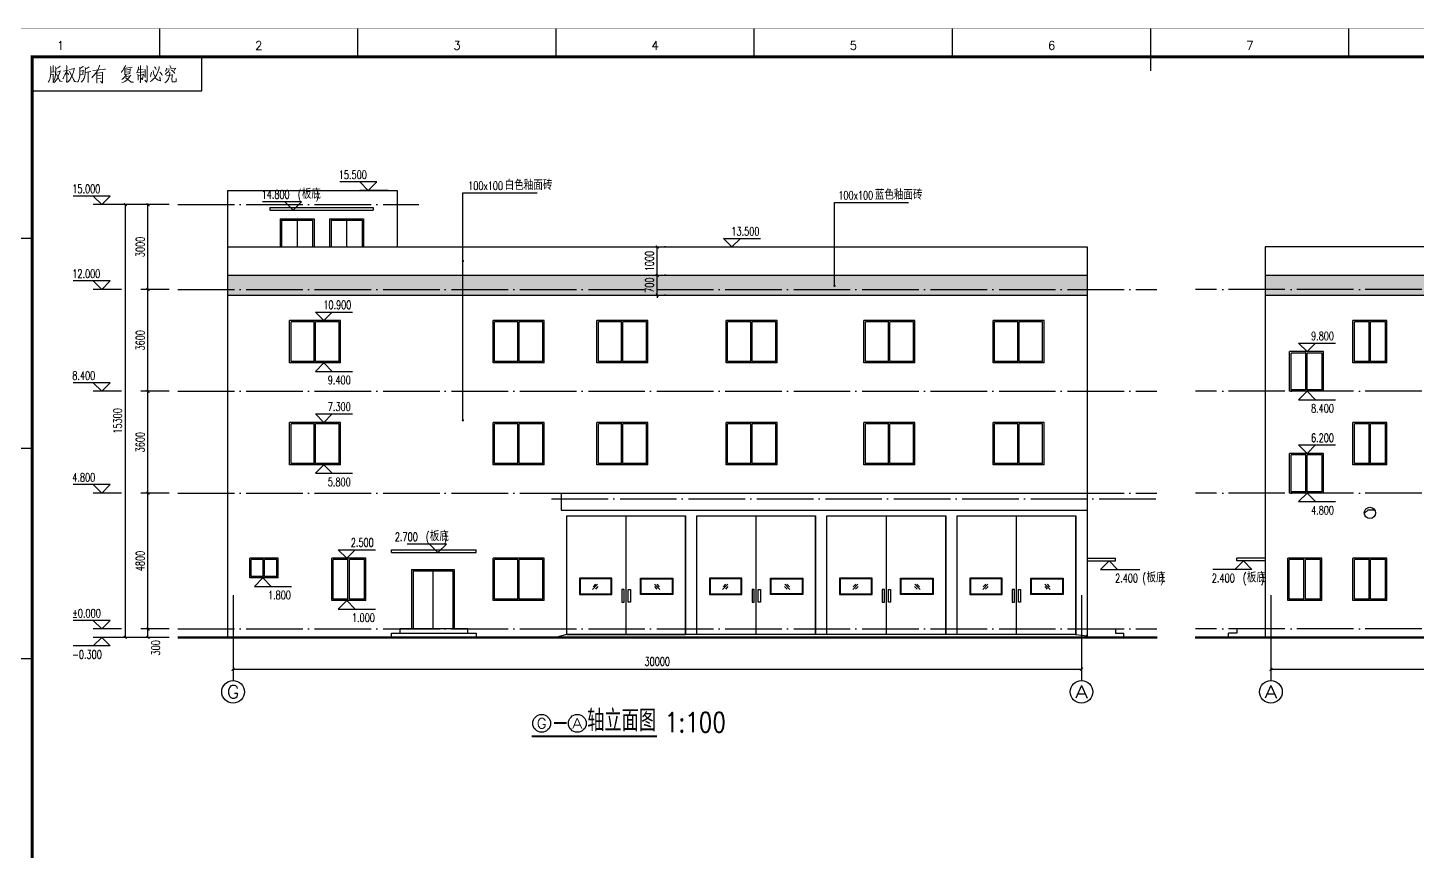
# Model space of a CAD drawing. Header units: millimetres. Extents: x 172649 to 472543, y 238332 to 449264.
# Drawn here: x 390762 to 439891, y 311239 to 340344 of the extents above; entities that cross this region are included whole.
import ezdxf
from ezdxf.enums import TextEntityAlignment as Align

# ---------------------------------------------------------------- set-up
doc = ezdxf.new("R2010")
doc.units = ezdxf.units.MM
doc.header["$LTSCALE"] = 1000
doc.linetypes.add('CENTER', pattern=[2, 1.25, -0.25, 0.25, -0.25])
doc.linetypes.add('DOTE', pattern=[2.42, 2, -0.2, 0.02, -0.2])
for name, color, linetype in [('01', 7, 'Continuous'), ('3T_WOOD', 21, 'Continuous'), ('AXIS', 3, 'Continuous'), ('AXIS_TEXT', 7, 'Continuous'), ('DIM_ELEV', 3, 'Continuous'), ('DIM_LEAD', 3, 'Continuous'), ('DIM_SYMB', 3, 'Continuous'), ('DOTE', 1, 'CENTER'), ('PUB_DIM', 3, 'Continuous'), ('PUB_TEXT', 7, 'Continuous'), ('STAIR', 2, 'Continuous'), ('TK', 7, 'Continuous'), ('WALL', 255, 'Continuous'), ('WINDOW', 2, 'Continuous'), ('填充', 8, 'Continuous'), ('文本', 3, 'Continuous')]:
    doc.layers.add(name, color=color, linetype=linetype)
doc.styles.add('_HZTXT', font='txt.shx', dxfattribs={"width": 0.8, "bigfont": 'HZTXT.shx'})
doc.styles.add('_TCH_AXIS', font='COMPLEX', dxfattribs={"bigfont": 'GBCBIG'})
doc.styles.add('_TCH_DIM', font='SIMPLEX', dxfattribs={"bigfont": 'GBCBIG'})
doc.styles.add('_TCH_DIM_T3', font='SIMPLEX', dxfattribs={"width": 0.705882, "bigfont": 'GBCBIG'})
doc.styles.add('gedi', font='geditxt.shx', dxfattribs={"width": 0.8, "bigfont": 'hz.shx'})
doc.styles.get("Standard").update_dxf_attribs({"font": 'txt', "bigfont": 'gbcbig.shx'})
doc.dimstyles.new('_TCH_ARCH&&100', dxfattribs={"dimtxt": 297.5, "dimasz": 100, "dimexe": 250, "dimexo": 300, "dimgap": 126.25, "dimtad": 1, "dimdec": 0, "dimzin": 0, "dimdsep": 46, "dimtxsty": '_TCH_DIM_T3', "dimblk": 'ARCHTICK', "dimcen": 0.09, "dimclrt": 7, "dimazin": 2, "dimtfac": 1, "dimtdec": 0, "dimtix": 1, "dimtmove": 2, "dimatfit": 3, "dimfxl": 1, "dimtolj": 1, "dimtzin": 0, "dimarcsym": 0})
pattern_1 = [(0, (0, 0), (28.125, 56.25), [0, -56.25])]

# ---------------------------------------------------------------- blocks, each defined once
blk = doc.blocks.new('GEDI_WK_A1')
at = {"color": 3}
for p, q in [((70.08, 584), (70.08, 594)), ((140.17, 584), (140.17, 594)), ((210.25, 584), (210.25, 594)), ((280.33, 584), (280.33, 594)), ((350.42, 584), (350.42, 594)), ((420.5, 584), (420.5, 594)), ((490.58, 584), (490.58, 594)), ((85, 572), (85, 584)), ((25, 572), (85, 572)), ((25, 519.75), (0, 519.75)), ((25, 445.5), (0, 445.5)), ((25, 371.25), (0, 371.25))]:
    blk.add_line(p, q, dxfattribs=at)
for points, const_width in [([(0, 0), (841, 0), (841, 594), (0, 594)], 0.1), ([(25, 10), (831, 10), (831, 584), (25, 584)], 1)]:
    blk.add_lwpolyline(points, close=True, dxfattribs=dict(at, const_width=const_width))
at = {"color": 3, "const_width": 0.5}
blk.add_lwpolyline([(420.5, 579), (420.5, 594)], dxfattribs=at)
at = {"color": 3}
for s, p in [('1', (35.04, 588)), ('2', (105.12, 588)), ('3', (175.21, 588)), ('4', (245.29, 588)), ('5', (315.38, 588)), ('6', (385.46, 588)), ('7', (455.54, 588))]:
    blk.add_text(s, height=3, dxfattribs=at).set_placement(p, align=Align.MIDDLE)
blk = doc.blocks.new('GEDI_Copyright_2012')
at = {"color": 7, "lineweight": 0}
for points in [[(8.99, -3.43), (9.11, -3.83), (9.11, -5.03), (9.11, -5.93), (9.03, -6.73), (8.9, -7.33), (8.73, -8.03), (8.48, -8.53), (8.22, -8.93)], [(10.81, -3.53), (10.9, -4.03), (10.9, -4.68), (10.81, -5.53), (10.73, -6.33), (10.6, -7.03), (10.47, -7.68), (10.3, -8.23), (10.09, -8.72), (9.84, -9.08)], [(9.88, -3.13), (9.96, -3.43), (9.96, -5.33)], [(12.43, -3.23), (12.34, -3.38), (11.53, -3.88), (10.98, -4.13)], [(14.72, -4.88), (14.42, -5.73), (14.08, -6.43), (13.74, -7.13), (13.45, -7.63), (13.36, -7.78)], [(13.62, -5.08), (15.4, -4.68)], [(14.64, -3.13), (14.81, -3.38), (14.76, -3.33), (14.72, -9.13), (14.68, -8.72), (14.72, -8.13)], [(15.7, -4.48), (17.52, -4.18), (17.44, -4.03), (17.27, -4.68), (17.1, -5.43), (16.93, -5.93), (16.76, -6.43), (16.55, -6.93), (16.21, -7.48), (15.91, -7.98), (15.61, -8.43), (15.32, -8.72), (15.02, -8.98)], [(20.67, -3.38), (20.5, -3.48), (19.35, -4.13), (19.27, -3.73), (19.4, -4.13), (19.4, -5.43), (19.35, -6.23), (19.31, -6.78), (19.22, -7.33), (19.1, -7.83), (18.93, -8.33), (18.72, -8.68), (18.54, -8.98)], [(19.48, -6.38), (19.56, -6.33), (20.54, -6.18), (20.41, -6.23), (20.54, -4.68), (20.63, -4.88), (19.44, -5.13)], [(22.67, -3.58), (21.99, -3.98), (21.35, -4.13), (21.26, -3.73), (21.35, -4.33), (21.31, -4.93), (21.26, -5.58), (21.22, -6.13), (21.13, -6.63), (21.05, -7.18), (20.92, -7.58), (20.71, -7.88), (20.5, -8.23), (20.28, -8.53), (20.07, -8.78), (19.86, -8.98)], [(26.28, -2.98), (26.28, -3.23), (26.02, -4.08), (25.76, -4.68), (25.51, -5.08), (25.04, -5.83), (24.36, -6.63), (23.9, -7.13), (23.6, -7.38)], [(23.98, -4.83), (28.4, -4.43), (28.14, -4.33)], [(28.14, -4.33), (27.8, -4.48)], [(35.45, -3.03), (35.49, -3.23), (34.98, -4.18), (34.52, -4.83), (34.26, -5.23), (34.05, -5.53)], [(35.11, -4.08), (36.34, -3.93), (37.87, -3.68), (37.75, -3.63), (37.49, -3.73)], [(35.24, -4.43), (35.28, -4.73), (35.32, -5.58), (35.32, -6.38), (35.28, -6.23), (37.19, -5.93), (37.07, -5.93), (37.15, -4.23), (37.28, -4.38), (35.28, -4.68)], [(40.12, -3.58), (40.16, -3.88), (39.83, -4.93), (39.66, -5.23)], [(40.12, -4.48), (41.74, -4.33)], [(40.8, -3.03), (40.84, -3.28), (40.8, -9.23), (40.72, -8.88), (40.8, -8.53)], [(42.33, -4.33), (42.42, -4.58), (42.42, -7.33), (42.33, -6.83), (42.37, -6.53)], [(43.1, -3.13), (43.18, -3.43), (43.14, -8.23), (43.14, -8.53), (43.1, -8.78), (43.05, -8.88), (42.97, -8.98), (42.37, -8.23), (43.05, -8.88)], [(47.43, -3.48), (47.39, -4.03), (47.17, -4.73), (47, -5.28), (46.71, -5.88), (46.45, -6.48), (46.2, -6.88), (45.86, -7.38), (45.47, -7.78), (45.09, -8.13), (44.67, -8.48), (44.24, -8.72)], [(45.26, -4.88), (45.43, -5.63), (45.56, -6.18), (45.77, -6.68), (45.99, -7.23), (46.24, -7.63), (46.58, -7.93), (47.05, -8.28), (47.51, -8.43), (47.81, -8.48), (47.94, -8.48), (47.73, -7.78), (47.64, -7.13), (47.81, -8.48)], [(45.82, -3.53), (46.07, -3.93), (46.24, -4.28), (46.32, -4.48), (46.32, -4.63)], [(50.91, -4.68), (50.83, -4.98), (50.44, -5.43), (50.06, -5.83), (49.81, -6.03), (49.55, -6.23)], [(50.06, -3.98), (50.02, -4.33), (49.94, -4.58), (49.85, -4.83), (49.77, -4.98), (49.68, -5.03), (50.02, -4.43), (53.29, -4.13), (53.16, -4.03), (52.78, -4.83)], [(51.21, -3.03), (51.47, -3.58), (51.55, -3.93)], [(51.76, -4.78), (52.27, -5.13), (52.65, -5.43), (52.83, -5.68), (52.91, -5.88)], [(9.11, -6.38), (10.01, -6.28), (9.92, -6.13), (9.92, -8.38), (9.88, -8.08), (9.88, -7.68)], [(9.16, -5.48), (10.39, -5.28)], [(11.2, -5.43), (12.56, -5.08), (12.47, -4.93), (12.26, -5.58), (12, -6.38), (11.75, -6.98), (11.45, -7.63), (11.03, -8.23), (10.6, -8.68), (10.26, -9.03)], [(11.15, -6.08), (12.34, -8.63), (13.15, -8.68), (12.38, -8.58), (12.17, -8.28)], [(14.72, -5.63), (15.27, -6.03), (15.4, -6.33)], [(15.61, -5.23), (15.87, -5.28), (17.44, -8.72), (18.2, -8.83), (17.44, -8.63), (17.14, -8.08)], [(21.31, -5.53), (23.22, -5.23), (23.09, -5.18), (22.88, -5.28)], [(22.28, -5.43), (22.28, -9.13), (22.24, -8.88), (22.28, -8.48)], [(25.34, -5.53), (25.43, -5.73), (25.38, -9.03), (25.38, -9.33), (25.34, -9.03), (25.38, -8.68)], [(25.43, -5.73), (27.38, -5.53), (27.38, -5.43), (27.47, -5.53), (27.38, -5.58), (27.38, -9.08), (27.34, -9.28), (26.66, -8.63), (27.34, -9.18)], [(26.96, -6.58), (25.47, -6.73)], [(25.47, -7.68), (26.96, -7.53)], [(35.71, -6.38), (35.71, -6.53), (34.98, -7.43), (34.56, -7.78), (34.26, -8.03)], [(35.62, -6.88), (35.75, -6.98), (37.28, -6.68), (37.23, -6.53), (36.77, -7.33), (36.47, -7.68), (36.17, -7.98), (35.71, -8.38), (35.28, -8.72), (34.81, -8.98), (34.26, -9.23)], [(36.64, -5.28), (35.36, -5.48)], [(35.54, -7.38), (35.62, -7.43), (37.57, -8.98), (38.3, -8.93), (37.57, -8.93), (37.32, -8.78)], [(39.27, -5.63), (42.08, -5.33), (42.03, -5.33), (41.87, -5.28), (41.65, -5.38)], [(39.87, -6.13), (39.95, -6.68), (39.95, -6.78), (40, -8.28), (39.95, -7.98), (40, -7.73)], [(40, -6.58), (41.95, -6.28), (41.82, -6.13), (41.74, -6.53), (41.69, -7.18), (41.61, -7.63), (41.57, -7.93), (41.44, -8.08), (41.06, -7.58), (41.48, -8.03)], [(44.67, -5.43), (44.63, -5.93), (44.5, -6.48), (44.37, -6.83), (44.24, -7.03)], [(47.64, -5.43), (48.07, -5.93), (48.36, -6.28), (48.49, -6.58)], [(51.21, -5.48), (51.21, -5.83), (51.08, -6.58), (50.95, -7.03), (50.83, -7.43), (50.7, -7.78), (50.53, -8.13), (50.32, -8.43), (50.06, -8.68), (49.77, -8.93), (49.43, -9.18)], [(49.98, -6.68), (52.19, -6.43), (52.06, -6.28), (52.02, -6.58), (51.93, -8.18), (51.97, -8.63), (52.06, -8.78), (52.19, -8.88), (52.4, -8.88), (52.61, -8.88), (53.21, -8.88), (53.42, -8.78), (53.46, -8.72), (53.42, -7.68), (53.42, -8.78)]]:
    blk.add_lwpolyline(points, dxfattribs=at)
blk = doc.blocks.new('_ArchTick')
at = {"color": 0, "linetype": 'ByBlock', "const_width": 0.4}
blk.add_lwpolyline([(-0.5, -0.5), (0.5, 0.5)], dxfattribs=at)
blk = doc.blocks.new('*D120')
at = {"layer": 'DEFPOINTS', "color": 0}
for p in [(413020, 331597), (413020, 331597), (413020, 330897)]:
    blk.add_point(p, dxfattribs=at)
at = {"layer": 'PUB_DIM', "color": 0, "lineweight": -2}
for p, q in [((413020, 331597), (413020, 331697)), ((413020, 330897), (413020, 331597)), ((413320, 331597), (413270, 331597)), ((413020, 330897), (413020, 330797)), ((413320, 330897), (413270, 330897))]:
    blk.add_line(p, q, dxfattribs=at)
at = {"layer": 'PUB_DIM', "color": 0, "lineweight": -2, "xscale": 100, "yscale": 100, "zscale": 100}
for p, rotation in [((413020, 331597), 270), ((413020, 330897), 90)]:
    blk.add_blockref('_ArchTick', p, dxfattribs=dict(at, rotation=rotation))
at = {"layer": 'PUB_DIM', "color": 7, "insert": (412745, 331247), "char_height": 297.5, "attachment_point": 5, "rotation": 90, "style": '_TCH_DIM_T3'}
blk.add_mtext('\\A1;700', dxfattribs=at)
blk = doc.blocks.new('*D121')
at = {"layer": 'DEFPOINTS', "color": 0}
for p in [(413020, 332597), (413020, 332597), (413020, 331597)]:
    blk.add_point(p, dxfattribs=at)
at = {"layer": 'PUB_DIM', "color": 0, "lineweight": -2}
for p, q in [((413020, 331597), (413020, 332597)), ((413320, 332597), (413270, 332597)), ((413320, 331597), (413270, 331597))]:
    blk.add_line(p, q, dxfattribs=at)
at = {"layer": 'PUB_DIM', "color": 0, "lineweight": -2, "xscale": 100, "yscale": 100, "zscale": 100}
for p, rotation in [((413020, 332597), 90), ((413020, 331597), 270)]:
    blk.add_blockref('_ArchTick', p, dxfattribs=dict(at, rotation=rotation))
at = {"layer": 'PUB_DIM', "color": 7, "insert": (412745, 332097), "char_height": 297.5, "attachment_point": 5, "rotation": 90, "style": '_TCH_DIM_T3'}
blk.add_mtext('\\A1;1000', dxfattribs=at)
blk = doc.blocks.new('*D441')
at = {"layer": 'AXIS', "color": 0, "lineweight": -2}
for p, q in [((434719, 319675), (434719, 317419)), ((464719, 319675), (464719, 317419)), ((434719, 317669), (464719, 317669))]:
    blk.add_line(p, q, dxfattribs=at)
at = {"layer": 'DEFPOINTS', "color": 0}
for p in [(434719, 319975), (464719, 319975), (464719, 317669)]:
    blk.add_point(p, dxfattribs=at)
at = {"layer": 'AXIS', "color": 0, "lineweight": -2, "xscale": 100, "yscale": 100, "zscale": 100, "rotation": 180}
blk.add_blockref('_ArchTick', (434719, 317669), dxfattribs=at)
at = {"layer": 'AXIS', "color": 0, "lineweight": -2, "xscale": 100, "yscale": 100, "zscale": 100}
blk.add_blockref('_ArchTick', (464719, 317669), dxfattribs=at)
at = {"layer": 'AXIS', "color": 7, "insert": (449719, 317944), "char_height": 297.5, "attachment_point": 5, "style": '_TCH_DIM_T3'}
blk.add_mtext('\\A1;30000', dxfattribs=at)
blk = doc.blocks.new('*D442')
at = {"layer": 'DEFPOINTS', "color": 0}
for p in [(394212, 334097), (395257, 334097), (395257, 318797)]:
    blk.add_point(p, dxfattribs=at)
at = {"layer": 'PUB_DIM', "color": 0, "lineweight": -2}
for p, q in [((394957, 334097), (393962, 334097)), ((394212, 318797), (394212, 334097)), ((394957, 318797), (393962, 318797))]:
    blk.add_line(p, q, dxfattribs=at)
at = {"layer": 'PUB_DIM', "color": 0, "lineweight": -2, "xscale": 100, "yscale": 100, "zscale": 100}
for p, rotation in [((394212, 334097), 90), ((394212, 318797), 270)]:
    blk.add_blockref('_ArchTick', p, dxfattribs=dict(at, rotation=rotation))
at = {"layer": 'PUB_DIM', "color": 7, "insert": (393937, 326447), "char_height": 297.5, "attachment_point": 5, "rotation": 90, "style": '_TCH_DIM_T3'}
blk.add_mtext('\\A1;15300', dxfattribs=at)
blk = doc.blocks.new('*D443')
at = {"layer": 'DEFPOINTS', "color": 0}
for p in [(395012, 319097), (396057, 319097), (396057, 318797)]:
    blk.add_point(p, dxfattribs=at)
at = {"layer": 'PUB_DIM', "color": 0, "lineweight": -2}
for p, q in [((395757, 319097), (394762, 319097)), ((395012, 318797), (395012, 319097)), ((395757, 318797), (394762, 318797))]:
    blk.add_line(p, q, dxfattribs=at)
at = {"layer": 'PUB_DIM', "color": 0, "lineweight": -2, "xscale": 100, "yscale": 100, "zscale": 100}
for p, rotation in [((395012, 319097), 90), ((395012, 318797), 270)]:
    blk.add_blockref('_ArchTick', p, dxfattribs=dict(at, rotation=rotation))
at = {"layer": 'PUB_DIM', "color": 7, "insert": (395287, 318427), "char_height": 297.5, "attachment_point": 5, "rotation": 90, "style": '_TCH_DIM_T3'}
blk.add_mtext('\\A1;300', dxfattribs=at)
blk = doc.blocks.new('*D444')
at = {"layer": 'DEFPOINTS', "color": 0}
for p in [(395012, 323897), (396057, 323897), (396057, 319097)]:
    blk.add_point(p, dxfattribs=at)
at = {"layer": 'PUB_DIM', "color": 0, "lineweight": -2}
for p, q in [((395757, 323897), (394762, 323897)), ((395012, 319097), (395012, 323897)), ((395757, 319097), (394762, 319097))]:
    blk.add_line(p, q, dxfattribs=at)
at = {"layer": 'PUB_DIM', "color": 0, "lineweight": -2, "xscale": 100, "yscale": 100, "zscale": 100}
for p, rotation in [((395012, 323897), 90), ((395012, 319097), 270)]:
    blk.add_blockref('_ArchTick', p, dxfattribs=dict(at, rotation=rotation))
at = {"layer": 'PUB_DIM', "color": 7, "insert": (394737, 321497), "char_height": 297.5, "attachment_point": 5, "rotation": 90, "style": '_TCH_DIM_T3'}
blk.add_mtext('\\A1;4800', dxfattribs=at)
blk = doc.blocks.new('*D445')
at = {"layer": 'DEFPOINTS', "color": 0}
for p in [(395012, 327497), (396057, 327497), (396057, 323897)]:
    blk.add_point(p, dxfattribs=at)
at = {"layer": 'PUB_DIM', "color": 0, "lineweight": -2}
for p, q in [((395757, 327497), (394762, 327497)), ((395012, 323897), (395012, 327497)), ((395757, 323897), (394762, 323897))]:
    blk.add_line(p, q, dxfattribs=at)
at = {"layer": 'PUB_DIM', "color": 0, "lineweight": -2, "xscale": 100, "yscale": 100, "zscale": 100}
for p, rotation in [((395012, 327497), 90), ((395012, 323897), 270)]:
    blk.add_blockref('_ArchTick', p, dxfattribs=dict(at, rotation=rotation))
at = {"layer": 'PUB_DIM', "color": 7, "insert": (394737, 325697), "char_height": 297.5, "attachment_point": 5, "rotation": 90, "style": '_TCH_DIM_T3'}
blk.add_mtext('\\A1;3600', dxfattribs=at)
blk = doc.blocks.new('*D446')
at = {"layer": 'DEFPOINTS', "color": 0}
for p in [(395012, 331097), (396057, 331097), (396057, 327497)]:
    blk.add_point(p, dxfattribs=at)
at = {"layer": 'PUB_DIM', "color": 0, "lineweight": -2}
for p, q in [((395757, 331097), (394762, 331097)), ((395012, 327497), (395012, 331097)), ((395757, 327497), (394762, 327497))]:
    blk.add_line(p, q, dxfattribs=at)
at = {"layer": 'PUB_DIM', "color": 0, "lineweight": -2, "xscale": 100, "yscale": 100, "zscale": 100}
for p, rotation in [((395012, 331097), 90), ((395012, 327497), 270)]:
    blk.add_blockref('_ArchTick', p, dxfattribs=dict(at, rotation=rotation))
at = {"layer": 'PUB_DIM', "color": 7, "insert": (394737, 329297), "char_height": 297.5, "attachment_point": 5, "rotation": 90, "style": '_TCH_DIM_T3'}
blk.add_mtext('\\A1;3600', dxfattribs=at)
blk = doc.blocks.new('*D447')
at = {"layer": 'DEFPOINTS', "color": 0}
for p in [(395012, 334097), (396057, 334097), (396057, 331097)]:
    blk.add_point(p, dxfattribs=at)
at = {"layer": 'PUB_DIM', "color": 0, "lineweight": -2}
for p, q in [((395757, 334097), (394762, 334097)), ((395012, 331097), (395012, 334097)), ((395757, 331097), (394762, 331097))]:
    blk.add_line(p, q, dxfattribs=at)
at = {"layer": 'PUB_DIM', "color": 0, "lineweight": -2, "xscale": 100, "yscale": 100, "zscale": 100}
for p, rotation in [((395012, 334097), 90), ((395012, 331097), 270)]:
    blk.add_blockref('_ArchTick', p, dxfattribs=dict(at, rotation=rotation))
at = {"layer": 'PUB_DIM', "color": 7, "insert": (394737, 332597), "char_height": 297.5, "attachment_point": 5, "rotation": 90, "style": '_TCH_DIM_T3'}
blk.add_mtext('\\A1;3000', dxfattribs=at)
blk = doc.blocks.new('*D448')
at = {"layer": 'AXIS', "color": 0, "lineweight": -2}
for p, q in [((398020, 319675), (398020, 317419)), ((428020, 319675), (428020, 317419)), ((398020, 317669), (428020, 317669))]:
    blk.add_line(p, q, dxfattribs=at)
at = {"layer": 'DEFPOINTS', "color": 0}
for p in [(398020, 319975), (428020, 319975), (428020, 317669)]:
    blk.add_point(p, dxfattribs=at)
at = {"layer": 'AXIS', "color": 0, "lineweight": -2, "xscale": 100, "yscale": 100, "zscale": 100, "rotation": 180}
blk.add_blockref('_ArchTick', (398020, 317669), dxfattribs=at)
at = {"layer": 'AXIS', "color": 0, "lineweight": -2, "xscale": 100, "yscale": 100, "zscale": 100}
blk.add_blockref('_ArchTick', (428020, 317669), dxfattribs=at)
at = {"layer": 'AXIS', "color": 7, "insert": (413020, 317944), "char_height": 297.5, "attachment_point": 5, "style": '_TCH_DIM_T3'}
blk.add_mtext('\\A1;30000', dxfattribs=at)

msp = doc.modelspace()

# ---------------------------------------------------------------- hatches: boundary and pattern name
at = {"layer": '填充'}
h = msp.add_hatch(dxfattribs=at)
h.set_pattern_fill('松散材料', color=256, scale=30, style=0)
h.set_pattern_definition(pattern_1)
h.paths.add_polyline_path([(428220.2, 331597.3), (397820.2, 331597.3), (397820.2, 330897.3), (428220.2, 330897.3)])
h = msp.add_hatch(dxfattribs=at)
h.set_pattern_fill('松散材料', color=256, scale=30, style=0)
h.set_pattern_definition(pattern_1)
h.paths.add_polyline_path([(459783.8, 330897.3), (459783.8, 331597.3), (434518.6, 331597.3), (434518.6, 330897.3)])

# ---------------------------------------------------------------- linework, layer by layer
at = {"layer": '01'}
for p, q in [((429220.2, 319097.3), (429220.2, 318947.3)), ((429520.2, 318797.3), (429520.2, 318947.3)), ((433218.6, 318797.3), (433218.6, 318947.3)), ((433518.6, 319097.3), (433518.6, 318947.3))]:
    msp.add_line(p, q, dxfattribs=at)
at = {"layer": '01', "const_width": 80}
for points in [[(396057.2, 318797.3), (430703.7, 318797.3)], [(466681.7, 318797.3), (432035.2, 318797.3)]]:
    msp.add_lwpolyline(points, dxfattribs=at)
at = {"layer": '3T_WOOD'}
for points in [[(401819.9, 329997.3), (400020.2, 329997.3)], [(400020.2, 328497.3), (400020.2, 329997.3)], [(400889.4, 329947.3), (400070.2, 329947.3)], [(400070.2, 328547.3), (400070.2, 329947.3)], [(400889.4, 328497.3), (400889.4, 329997.3)], [(401769.9, 329947.3), (400939.4, 329947.3)], [(400939.4, 328547.3), (400939.4, 329947.3)], [(401769.9, 328547.3), (401769.9, 329947.3)], [(401819.9, 328497.3), (401819.9, 329997.3)], [(409019.9, 329997.3), (407220.2, 329997.3)], [(407220.2, 328497.3), (407220.2, 329997.3)], [(408089.4, 329947.3), (407270.2, 329947.3)], [(407270.2, 328547.3), (407270.2, 329947.3)], [(408089.4, 328497.3), (408089.4, 329997.3)], [(408969.9, 329947.3), (408139.4, 329947.3)], [(408139.4, 328547.3), (408139.4, 329947.3)], [(408969.9, 328547.3), (408969.9, 329947.3)], [(409019.9, 328497.3), (409019.9, 329997.3)], [(412688.8, 329997.3), (410889.1, 329997.3)], [(410889.1, 328497.3), (410889.1, 329997.3)], [(411758.3, 329947.3), (410939.1, 329947.3)], [(410939.1, 328547.3), (410939.1, 329947.3)], [(411758.3, 328497.3), (411758.3, 329997.3)], [(412638.8, 329947.3), (411808.3, 329947.3)], [(411808.3, 328547.3), (411808.3, 329947.3)], [(412638.8, 328547.3), (412638.8, 329947.3)], [(412688.8, 328497.3), (412688.8, 329997.3)], [(417258.2, 329997.3), (415458.5, 329997.3)], [(415458.5, 328497.3), (415458.5, 329997.3)], [(416327.7, 329947.3), (415508.5, 329947.3)], [(415508.5, 328547.3), (415508.5, 329947.3)], [(416327.7, 328497.3), (416327.7, 329997.3)], [(417208.2, 329947.3), (416377.7, 329947.3)], [(416377.7, 328547.3), (416377.7, 329947.3)], [(417208.2, 328547.3), (417208.2, 329947.3)], [(417258.2, 328497.3), (417258.2, 329997.3)], [(422127.8, 329997.3), (420328.1, 329997.3)], [(420328.1, 328497.3), (420328.1, 329997.3)], [(421197.3, 329947.3), (420378.1, 329947.3)], [(420378.1, 328547.3), (420378.1, 329947.3)], [(421197.3, 328497.3), (421197.3, 329997.3)], [(422077.8, 329947.3), (421247.3, 329947.3)], [(421247.3, 328547.3), (421247.3, 329947.3)], [(422077.8, 328547.3), (422077.8, 329947.3)], [(422127.8, 328497.3), (422127.8, 329997.3)], [(426697.2, 329997.3), (424897.5, 329997.3)], [(424897.5, 328497.3), (424897.5, 329997.3)], [(425766.7, 329947.3), (424947.5, 329947.3)], [(424947.5, 328547.3), (424947.5, 329947.3)], [(425766.7, 328497.3), (425766.7, 329997.3)], [(426647.2, 329947.3), (425816.7, 329947.3)], [(425816.7, 328547.3), (425816.7, 329947.3)], [(426647.2, 328547.3), (426647.2, 329947.3)], [(426697.2, 328497.3), (426697.2, 329997.3)], [(438818, 329997.3), (437618.3, 329997.3)], [(437618.3, 328497.3), (437618.3, 329997.3)], [(438187.4, 329947.3), (437668.3, 329947.3)], [(437668.3, 328547.3), (437668.3, 329947.3)], [(438187.4, 328497.3), (438187.4, 329997.3)], [(438768, 329947.3), (438237.4, 329947.3)], [(438237.4, 328547.3), (438237.4, 329947.3)], [(438768, 328547.3), (438768, 329947.3)], [(438818, 328497.3), (438818, 329997.3)], [(436580.5, 328897.3), (435380.8, 328897.3)], [(435380.8, 327497.3), (435380.8, 328897.3)], [(435950, 328847.3), (435430.8, 328847.3)], [(435430.8, 327547.3), (435430.8, 328847.3)], [(435950, 327497.3), (435950, 328897.3)], [(436530.5, 328847.3), (436000, 328847.3)], [(436000, 327547.3), (436000, 328847.3)], [(436530.5, 327547.3), (436530.5, 328847.3)], [(436580.5, 327497.3), (436580.5, 328897.3)], [(401819.9, 328497.3), (400020.2, 328497.3)], [(400889.4, 328547.3), (400070.2, 328547.3)], [(401769.9, 328547.3), (400939.4, 328547.3)], [(409019.9, 328497.3), (407220.2, 328497.3)], [(408089.4, 328547.3), (407270.2, 328547.3)], [(408969.9, 328547.3), (408139.4, 328547.3)], [(412688.8, 328497.3), (410889.1, 328497.3)], [(411758.3, 328547.3), (410939.1, 328547.3)], [(412638.8, 328547.3), (411808.3, 328547.3)], [(417258.2, 328497.3), (415458.5, 328497.3)], [(416327.7, 328547.3), (415508.5, 328547.3)], [(417208.2, 328547.3), (416377.7, 328547.3)], [(422127.8, 328497.3), (420328.1, 328497.3)], [(421197.3, 328547.3), (420378.1, 328547.3)], [(422077.8, 328547.3), (421247.3, 328547.3)], [(426697.2, 328497.3), (424897.5, 328497.3)], [(425766.7, 328547.3), (424947.5, 328547.3)], [(426647.2, 328547.3), (425816.7, 328547.3)], [(438818, 328497.3), (437618.3, 328497.3)], [(438187.4, 328547.3), (437668.3, 328547.3)], [(438768, 328547.3), (438237.4, 328547.3)], [(436580.5, 327497.3), (435380.8, 327497.3)], [(435950, 327547.3), (435430.8, 327547.3)], [(436530.5, 327547.3), (436000, 327547.3)], [(401819.9, 326397.3), (400020.2, 326397.3)], [(400020.2, 324897.3), (400020.2, 326397.3)], [(400889.4, 326347.3), (400070.2, 326347.3)], [(400070.2, 324947.3), (400070.2, 326347.3)], [(400889.4, 324897.3), (400889.4, 326397.3)], [(401769.9, 326347.3), (400939.4, 326347.3)], [(400939.4, 324947.3), (400939.4, 326347.3)], [(401769.9, 324947.3), (401769.9, 326347.3)], [(401819.9, 324897.3), (401819.9, 326397.3)], [(409019.9, 326397.3), (407220.2, 326397.3)], [(407220.2, 324897.3), (407220.2, 326397.3)], [(408089.4, 326347.3), (407270.2, 326347.3)], [(407270.2, 324947.3), (407270.2, 326347.3)], [(408089.4, 324897.3), (408089.4, 326397.3)], [(408969.9, 326347.3), (408139.4, 326347.3)], [(408139.4, 324947.3), (408139.4, 326347.3)], [(408969.9, 324947.3), (408969.9, 326347.3)], [(409019.9, 324897.3), (409019.9, 326397.3)], [(412688.8, 326397.3), (410889.1, 326397.3)], [(410889.1, 324897.3), (410889.1, 326397.3)], [(411758.3, 326347.3), (410939.1, 326347.3)], [(410939.1, 324947.3), (410939.1, 326347.3)], [(411758.3, 324897.3), (411758.3, 326397.3)], [(412638.8, 326347.3), (411808.3, 326347.3)], [(411808.3, 324947.3), (411808.3, 326347.3)], [(412638.8, 324947.3), (412638.8, 326347.3)], [(412688.8, 324897.3), (412688.8, 326397.3)], [(417258.2, 326397.3), (415458.5, 326397.3)], [(415458.5, 324897.3), (415458.5, 326397.3)], [(416327.7, 326347.3), (415508.5, 326347.3)], [(415508.5, 324947.3), (415508.5, 326347.3)], [(416327.7, 324897.3), (416327.7, 326397.3)], [(417208.2, 326347.3), (416377.7, 326347.3)], [(416377.7, 324947.3), (416377.7, 326347.3)], [(417208.2, 324947.3), (417208.2, 326347.3)], [(417258.2, 324897.3), (417258.2, 326397.3)], [(422127.8, 326397.3), (420328.1, 326397.3)], [(420328.1, 324897.3), (420328.1, 326397.3)], [(421197.3, 326347.3), (420378.1, 326347.3)], [(420378.1, 324947.3), (420378.1, 326347.3)], [(421197.3, 324897.3), (421197.3, 326397.3)], [(422077.8, 326347.3), (421247.3, 326347.3)], [(421247.3, 324947.3), (421247.3, 326347.3)], [(422077.8, 324947.3), (422077.8, 326347.3)], [(422127.8, 324897.3), (422127.8, 326397.3)], [(426697.2, 326397.3), (424897.5, 326397.3)], [(424897.5, 324897.3), (424897.5, 326397.3)], [(425766.7, 326347.3), (424947.5, 326347.3)], [(424947.5, 324947.3), (424947.5, 326347.3)], [(425766.7, 324897.3), (425766.7, 326397.3)], [(426647.2, 326347.3), (425816.7, 326347.3)], [(425816.7, 324947.3), (425816.7, 326347.3)], [(426647.2, 324947.3), (426647.2, 326347.3)], [(426697.2, 324897.3), (426697.2, 326397.3)], [(438818, 326397.3), (437618.3, 326397.3)], [(437618.3, 324897.3), (437618.3, 326397.3)], [(438187.4, 326347.3), (437668.3, 326347.3)], [(437668.3, 324947.3), (437668.3, 326347.3)], [(438187.4, 324897.3), (438187.4, 326397.3)], [(438768, 326347.3), (438237.4, 326347.3)], [(438237.4, 324947.3), (438237.4, 326347.3)], [(438768, 324947.3), (438768, 326347.3)], [(438818, 324897.3), (438818, 326397.3)], [(436580.5, 325297.3), (435380.8, 325297.3)], [(435380.8, 323897.3), (435380.8, 325297.3)], [(435950, 325247.3), (435430.8, 325247.3)], [(435430.8, 323947.3), (435430.8, 325247.3)], [(435950, 323897.3), (435950, 325297.3)], [(436530.5, 325247.3), (436000, 325247.3)], [(436000, 323947.3), (436000, 325247.3)], [(436530.5, 323947.3), (436530.5, 325247.3)], [(436580.5, 323897.3), (436580.5, 325297.3)], [(401819.9, 324897.3), (400020.2, 324897.3)], [(400889.4, 324947.3), (400070.2, 324947.3)], [(401769.9, 324947.3), (400939.4, 324947.3)], [(409019.9, 324897.3), (407220.2, 324897.3)], [(408089.4, 324947.3), (407270.2, 324947.3)], [(408969.9, 324947.3), (408139.4, 324947.3)], [(412688.8, 324897.3), (410889.1, 324897.3)], [(411758.3, 324947.3), (410939.1, 324947.3)], [(412638.8, 324947.3), (411808.3, 324947.3)], [(417258.2, 324897.3), (415458.5, 324897.3)], [(416327.7, 324947.3), (415508.5, 324947.3)], [(417208.2, 324947.3), (416377.7, 324947.3)], [(422127.8, 324897.3), (420328.1, 324897.3)], [(421197.3, 324947.3), (420378.1, 324947.3)], [(422077.8, 324947.3), (421247.3, 324947.3)], [(426697.2, 324897.3), (424897.5, 324897.3)], [(425766.7, 324947.3), (424947.5, 324947.3)], [(426647.2, 324947.3), (425816.7, 324947.3)], [(438818, 324897.3), (437618.3, 324897.3)], [(438187.4, 324947.3), (437668.3, 324947.3)], [(438768, 324947.3), (438237.4, 324947.3)], [(436580.5, 323897.3), (435380.8, 323897.3)], [(435950, 323947.3), (435430.8, 323947.3)], [(436530.5, 323947.3), (436000, 323947.3)], [(399615, 321597.3), (398615.3, 321597.3)], [(398615.3, 320897.3), (398615.3, 321597.3)], [(399084.5, 321547.3), (398665.3, 321547.3)], [(398665.3, 320947.3), (398665.3, 321547.3)], [(399084.5, 320897.3), (399084.5, 321597.3)], [(399565, 321547.3), (399134.5, 321547.3)], [(399134.5, 320947.3), (399134.5, 321547.3)], [(399565, 320947.3), (399565, 321547.3)], [(399615, 320897.3), (399615, 321597.3)], [(402715, 321597.3), (401515.3, 321597.3)], [(401515.3, 320097.3), (401515.3, 321597.3)], [(402084.5, 321547.3), (401565.3, 321547.3)], [(401565.3, 320147.3), (401565.3, 321547.3)], [(402084.5, 320097.3), (402084.5, 321597.3)], [(402665, 321547.3), (402134.5, 321547.3)], [(402134.5, 320147.3), (402134.5, 321547.3)], [(402665, 320147.3), (402665, 321547.3)], [(402715, 320097.3), (402715, 321597.3)], [(409019.9, 321597.3), (407220.2, 321597.3)], [(407220.2, 320097.3), (407220.2, 321597.3)], [(408089.4, 321547.3), (407270.2, 321547.3)], [(407270.2, 320147.3), (407270.2, 321547.3)], [(408089.4, 320097.3), (408089.4, 321597.3)], [(408969.9, 321547.3), (408139.4, 321547.3)], [(408139.4, 320147.3), (408139.4, 321547.3)], [(408969.9, 320147.3), (408969.9, 321547.3)], [(409019.9, 320097.3), (409019.9, 321597.3)], [(436518, 321597.3), (435318.3, 321597.3)], [(435318.3, 320097.3), (435318.3, 321597.3)], [(435887.4, 321547.3), (435368.3, 321547.3)], [(435368.3, 320147.3), (435368.3, 321547.3)], [(435887.4, 320097.3), (435887.4, 321597.3)], [(436468, 321547.3), (435937.4, 321547.3)], [(435937.4, 320147.3), (435937.4, 321547.3)], [(436468, 320147.3), (436468, 321547.3)], [(436518, 320097.3), (436518, 321597.3)], [(438818, 321597.3), (437618.3, 321597.3)], [(437618.3, 320097.3), (437618.3, 321597.3)], [(438187.4, 321547.3), (437668.3, 321547.3)], [(437668.3, 320147.3), (437668.3, 321547.3)], [(438187.4, 320097.3), (438187.4, 321597.3)], [(438768, 321547.3), (438237.4, 321547.3)], [(438237.4, 320147.3), (438237.4, 321547.3)], [(438768, 320147.3), (438768, 321547.3)], [(438818, 320097.3), (438818, 321597.3)], [(399615, 320897.3), (398615.3, 320897.3)], [(399084.5, 320947.3), (398665.3, 320947.3)], [(399565, 320947.3), (399134.5, 320947.3)], [(402715, 320097.3), (401515.3, 320097.3)], [(402084.5, 320147.3), (401565.3, 320147.3)], [(402665, 320147.3), (402134.5, 320147.3)], [(409019.9, 320097.3), (407220.2, 320097.3)], [(408089.4, 320147.3), (407270.2, 320147.3)], [(408969.9, 320147.3), (408139.4, 320147.3)], [(436518, 320097.3), (435318.3, 320097.3)], [(435887.4, 320147.3), (435368.3, 320147.3)], [(436468, 320147.3), (435937.4, 320147.3)], [(438818, 320097.3), (437618.3, 320097.3)], [(438187.4, 320147.3), (437668.3, 320147.3)], [(438768, 320147.3), (438237.4, 320147.3)]]:
    msp.add_lwpolyline(points, dxfattribs=at)
at = {"layer": 'AXIS'}
for p, q in [((398020.2, 320289.5), (398020.2, 317273.8)), ((428020.2, 320289.5), (428020.2, 317273.8)), ((434718.6, 320289.5), (434718.6, 317273.8))]:
    msp.add_line(p, q, dxfattribs=at)
for centre in [(398020.2, 316873.8), (428020.2, 316873.8), (434718.6, 316873.8)]:
    msp.add_circle(centre, 400, dxfattribs=at)
at = {"layer": 'DIM_ELEV'}
for p, q in [((403102.6, 334895.6), (401791.1, 334895.6)), ((402802.6, 334595.6), (402502.6, 334895.6)), ((403502.6, 334595.6), (402502.6, 334595.6)), ((402802.6, 334595.6), (403102.6, 334895.6)), ((393677.6, 334397.3), (392366.1, 334397.3)), ((393377.6, 334097.3), (393077.6, 334397.3)), ((394077.6, 334097.3), (393077.6, 334097.3)), ((393377.6, 334097.3), (393677.6, 334397.3)), ((400445.8, 334197.3), (399061.2, 334197.3)), ((400145.8, 333897.3), (399845.8, 334197.3)), ((400145.8, 333897.3), (400445.8, 334197.3)), ((415660.8, 332597.3), (415360.8, 332897.3)), ((415360.8, 332897.3), (416672.3, 332897.3)), ((415660.8, 332597.3), (415960.8, 332897.3)), ((414960.8, 332597.3), (415960.8, 332597.3)), ((393677.6, 331397.3), (392366.1, 331397.3)), ((393377.6, 331097.3), (393077.6, 331397.3)), ((393377.6, 331097.3), (393677.6, 331397.3)), ((394077.6, 331097.3), (393077.6, 331097.3)), ((401230.1, 329997.3), (400930.1, 330297.3)), ((400930.1, 330297.3), (402241.6, 330297.3)), ((401230.1, 329997.3), (401530.1, 330297.3)), ((435995.5, 328897.3), (435695.5, 329197.3)), ((435695.5, 329197.3), (437007, 329197.3)), ((435995.5, 328897.3), (436295.5, 329197.3)), ((401230.1, 328497.3), (400930.1, 328197.3)), ((400930.1, 328197.3), (402241.6, 328197.3)), ((401230.1, 328497.3), (401530.1, 328197.3)), ((393677.6, 327797.3), (392366.1, 327797.3)), ((393377.6, 327497.3), (393077.6, 327797.3)), ((393377.6, 327497.3), (393677.6, 327797.3)), ((394077.6, 327497.3), (393077.6, 327497.3)), ((435995.5, 327497.3), (435695.5, 327197.3)), ((435995.5, 327497.3), (436295.5, 327197.3)), ((435695.5, 327197.3), (437007, 327197.3)), ((401230.1, 326397.3), (400930.1, 326697.3)), ((400930.1, 326697.3), (402241.6, 326697.3)), ((401230.1, 326397.3), (401530.1, 326697.3)), ((435995.5, 325297.3), (435695.5, 325597.3)), ((435695.5, 325597.3), (437007, 325597.3)), ((435995.5, 325297.3), (436295.5, 325597.3)), ((401230.1, 324897.3), (400930.1, 324597.3)), ((401230.1, 324897.3), (401530.1, 324597.3)), ((400930.1, 324597.3), (402241.6, 324597.3)), ((393677.6, 324197.3), (392366.1, 324197.3)), ((393377.6, 323897.3), (393077.6, 324197.3)), ((394077.6, 323897.3), (393077.6, 323897.3)), ((393377.6, 323897.3), (393677.6, 324197.3)), ((435995.5, 323897.3), (435695.5, 323597.3)), ((435995.5, 323897.3), (436295.5, 323597.3)), ((435695.5, 323597.3), (437007, 323597.3)), ((402042.9, 321597.3), (401742.9, 321897.3)), ((401742.9, 321897.3), (403054.4, 321897.3)), ((402042.9, 321597.3), (402342.9, 321897.3)), ((405564.7, 322097.3), (404180.2, 322097.3)), ((405264.7, 321797.3), (404964.7, 322097.3)), ((405264.7, 321797.3), (405564.7, 322097.3)), ((428993.7, 321497.3), (428693.7, 321197.3)), ((428993.7, 321497.3), (429293.7, 321197.3)), ((433745.2, 321497.3), (433445.2, 321197.3)), ((433745.2, 321497.3), (434045.2, 321197.3)), ((399073.6, 320897.3), (398773.6, 320597.3)), ((399073.6, 320897.3), (399373.6, 320597.3)), ((428693.7, 321197.3), (430078.3, 321197.3)), ((434045.2, 321197.3), (432660.6, 321197.3)), ((398773.6, 320597.3), (400085.1, 320597.3)), ((402042.9, 320097.3), (401742.9, 319797.3)), ((402042.9, 320097.3), (402342.9, 319797.3)), ((393677.6, 319397.3), (392366.1, 319397.3)), ((393377.6, 319097.3), (393077.6, 319397.3)), ((393377.6, 319097.3), (393677.6, 319397.3)), ((401742.9, 319797.3), (403054.4, 319797.3)), ((394077.6, 319097.3), (393077.6, 319097.3)), ((393677.6, 318497.3), (392366.1, 318497.3)), ((393377.6, 318797.3), (393077.6, 318497.3)), ((394077.6, 318797.3), (393077.6, 318797.3)), ((393377.6, 318797.3), (393677.6, 318497.3))]:
    msp.add_line(p, q, dxfattribs=at)
at = {"layer": 'DIM_LEAD'}
for p, q in [((406147.1, 326470.3), (406147.1, 334507.3)), ((406147.1, 332100.5), (406147.1, 334507.3)), ((406147.1, 334507.3), (408771.3, 334507.3)), ((419285.8, 331222.3), (419285.8, 334166.6)), ((419285.8, 334166.6), (421903.2, 334166.6))]:
    msp.add_line(p, q, dxfattribs=at)
at = {"layer": 'DIM_LEAD', "const_width": 40}
for points in [[(406147.1, 332080.5, 1), (406147.1, 332120.5, 1)], [(419285.8, 331202.3, 1), (419285.8, 331242.3, 1)], [(406147.1, 326450.3, 1), (406147.1, 326490.3, 1)]]:
    msp.add_lwpolyline(points, format="xyb", close=True, dxfattribs=at)
at = {"layer": 'DIM_SYMB', "const_width": 70}
msp.add_lwpolyline([(408582.8, 315302.7), (413008, 315302.7)], dxfattribs=at)
at = {"layer": 'DOTE', "linetype": 'DOTE'}
for p, q in [((396066, 334097.3), (404584.8, 334097.3)), ((396066, 331097.3), (430685.4, 331097.3)), ((466672.8, 331097.3), (432053.5, 331097.3)), ((396066, 327497.3), (430685.4, 327497.3)), ((466672.8, 327497.3), (432053.5, 327497.3)), ((396066, 323897.3), (430685.4, 323897.3)), ((466672.8, 323897.3), (432053.5, 323897.3)), ((409284.5, 323697.3), (430685.4, 323697.3)), ((396066, 319097.3), (430685.4, 319097.3)), ((466672.8, 319097.3), (432053.5, 319097.3))]:
    msp.add_line(p, q, dxfattribs=at)
at = {"layer": 'PUB_TEXT'}
for centre in [(408932.8, 315757.7), (410192.8, 315757.7)]:
    msp.add_circle(centre, 315, dxfattribs=at)
at = {"layer": 'STAIR'}
for p, q in [((438019.2, 323175.8), (438162.4, 323301.1)), ((438162.4, 323301.1), (438381.7, 323310.7))]:
    msp.add_line(p, q, dxfattribs=at)
at = {"layer": 'STAIR', "ltscale": 50}
for points in [[(409820.2, 318897.3), (409820.2, 323097.3), (414020.2, 323097.3), (414020.2, 318897.3)], [(414420.2, 318897.3), (414420.2, 323097.3), (418620.2, 323097.3), (418620.2, 318897.3)], [(419020.2, 318897.3), (419020.2, 323097.3), (423220.2, 323097.3), (423220.2, 318897.3)], [(423620.2, 318897.3), (423620.2, 323097.3), (427820.2, 323097.3), (427820.2, 318897.3)], [(406320.2, 318947.3), (406320.2, 319097.3), (403920.2, 319097.3), (403920.2, 318947.3)]]:
    msp.add_lwpolyline(points, dxfattribs=at)
at = {"layer": 'STAIR'}
msp.add_circle((438218.3, 323195.4), 200, dxfattribs=at)
at = {"layer": 'TK'}
for p, q in [((397820.2, 334597.3), (403820.2, 334597.3)), ((397820.2, 334597.3), (397820.2, 332597.3)), ((403820.2, 334597.3), (403820.2, 332597.3)), ((399320.2, 333997.3), (402970.2, 333997.3)), ((399320.2, 333997.3), (399320.2, 333897.3)), ((399320.2, 333897.3), (402970.2, 333897.3)), ((399682.7, 333597.3), (399682.7, 332597.3)), ((399682.7, 333597.3), (400882.7, 333597.3)), ((400882.7, 333597.3), (400882.7, 332597.3)), ((401435.7, 333597.3), (401435.7, 332597.3)), ((401435.7, 333597.3), (402635.7, 333597.3)), ((402635.7, 333597.3), (402635.7, 332597.3)), ((402970.2, 333997.3), (402970.2, 333897.3)), ((399732.7, 333547.3), (399732.7, 332597.3)), ((399732.7, 333547.3), (400832.7, 333547.3)), ((400282.7, 333547.3), (400282.7, 332597.3)), ((400832.7, 333547.3), (400832.7, 332597.3)), ((401485.7, 333547.3), (401485.7, 332597.3)), ((401485.7, 333547.3), (402585.7, 333547.3)), ((402035.7, 333547.3), (402035.7, 332597.3)), ((402585.7, 333547.3), (402585.7, 332597.3)), ((397820.2, 331597.3), (428220.2, 331597.3)), ((434518.6, 331597.3), (459783.8, 331597.3)), ((397820.2, 330897.3), (428220.2, 330897.3)), ((434518.6, 330897.3), (459783.8, 330897.3)), ((409620.2, 323897.3), (409620.2, 323297.3)), ((409620.2, 323897.3), (428220.2, 323897.3)), ((409620.2, 323297.3), (428220.2, 323297.3)), ((403620.2, 321897.3), (406620.2, 321897.3)), ((403620.2, 321797.3), (403620.2, 321897.3)), ((403620.2, 321797.3), (406620.2, 321797.3)), ((406620.2, 321797.3), (406620.2, 321897.3)), ((428220.2, 321597.3), (429220.2, 321597.3)), ((428220.2, 321497.3), (429220.2, 321497.3)), ((429220.2, 321497.3), (429220.2, 321597.3)), ((434518.6, 321597.3), (433518.6, 321597.3)), ((433518.6, 321497.3), (433518.6, 321597.3)), ((434518.6, 321497.3), (433518.6, 321497.3)), ((404335.8, 321197.3), (404335.8, 319097.3)), ((404335.8, 321197.3), (405835.8, 321197.3)), ((404385.8, 321147.3), (404385.8, 319097.3)), ((404385.8, 321147.3), (405785.8, 321147.3)), ((405085.8, 321147.3), (405085.8, 319097.3)), ((405785.8, 321147.3), (405785.8, 319097.3)), ((405835.8, 321197.3), (405835.8, 319097.3)), ((403620.2, 318797.3), (403620.2, 318947.3)), ((403620.2, 318947.3), (406620.2, 318947.3)), ((406620.2, 318947.3), (406620.2, 318797.3)), ((409820.2, 318897.3), (409420.2, 318797.3)), ((427820.2, 318897.3), (409820.2, 318897.3)), ((427820.2, 318897.3), (428220.2, 318847.3)), ((428220.2, 319097.3), (429220.2, 319097.3)), ((428220.2, 318797.3), (428220.2, 318897.3)), ((429220.2, 318947.3), (429520.2, 318947.3)), ((433518.6, 318947.3), (433218.6, 318947.3)), ((434518.6, 319097.3), (433518.6, 319097.3)), ((427520.2, 318797.3), (429520.2, 318797.3)), ((435218.6, 318797.3), (433218.6, 318797.3))]:
    msp.add_line(p, q, dxfattribs=at)
at = {"layer": 'WALL'}
for p, q in [((397820.2, 332597.3), (397820.2, 318797.3)), ((397820.2, 332597.3), (428220.2, 332597.3)), ((428220.2, 332597.3), (428220.2, 318797.3)), ((434518.6, 332597.3), (434518.6, 318797.3)), ((458918.6, 332597.3), (434518.6, 332597.3))]:
    msp.add_line(p, q, dxfattribs=at)
at = {"layer": 'WINDOW', "ltscale": 50}
for p, q in [((409820.2, 323097.3), (414020.2, 323097.3)), ((409820.2, 318897.3), (409820.2, 323097.3)), ((411920.2, 318897.3), (411920.2, 323097.3)), ((414020.2, 318897.3), (414020.2, 323097.3)), ((414420.2, 323097.3), (418620.2, 323097.3)), ((414420.2, 318897.3), (414420.2, 323097.3)), ((416520.2, 318897.3), (416520.2, 323097.3)), ((418620.2, 318897.3), (418620.2, 323097.3)), ((419020.2, 323097.3), (423220.2, 323097.3)), ((419020.2, 318897.3), (419020.2, 323097.3)), ((421120.2, 318897.3), (421120.2, 323097.3)), ((423220.2, 318897.3), (423220.2, 323097.3)), ((423620.2, 323097.3), (427820.2, 323097.3)), ((423620.2, 318897.3), (423620.2, 323097.3)), ((425720.2, 318897.3), (425720.2, 323097.3)), ((427820.2, 318897.3), (427820.2, 323097.3)), ((410912.3, 320675.7), (410729.9, 320493.2)), ((410837.7, 320675.7), (410748.3, 320586.3)), ((410920.6, 320592.8), (410831.2, 320503.4)), ((412919.9, 320592.8), (413009.3, 320503.4)), ((412928.1, 320675.7), (413110.6, 320493.2)), ((413002.8, 320675.7), (413092.2, 320586.3)), ((415512.3, 320675.7), (415329.9, 320493.2)), ((415437.7, 320675.7), (415348.3, 320586.3)), ((415520.6, 320592.8), (415431.2, 320503.4)), ((417519.9, 320592.8), (417609.3, 320503.4)), ((417528.1, 320675.7), (417710.6, 320493.2)), ((417602.8, 320675.7), (417692.2, 320586.3)), ((420112.3, 320675.7), (419929.9, 320493.2)), ((420037.7, 320675.7), (419948.3, 320586.3)), ((420120.6, 320592.8), (420031.2, 320503.4)), ((422119.9, 320592.8), (422209.3, 320503.4)), ((422128.1, 320675.7), (422310.6, 320493.2)), ((422202.8, 320675.7), (422292.2, 320586.3)), ((424712.3, 320675.7), (424529.9, 320493.2)), ((424637.7, 320675.7), (424548.3, 320586.3)), ((424720.6, 320592.8), (424631.2, 320503.4)), ((426719.9, 320592.8), (426809.3, 320503.4)), ((426728.1, 320675.7), (426910.6, 320493.2)), ((426802.8, 320675.7), (426892.2, 320586.3)), ((409820.2, 318897.3), (414020.2, 318897.3))]:
    msp.add_line(p, q, dxfattribs=at)
for points in [[(410269.2, 320313.2), (411414.6, 320313.2), (411414.6, 320885.9), (410269.2, 320885.9)], [(410293, 320337), (411390.8, 320337), (411390.8, 320862), (410293, 320862)], [(413571.3, 320313.2), (412425.8, 320313.2), (412425.8, 320885.9), (413571.3, 320885.9)], [(413547.4, 320337), (412449.7, 320337), (412449.7, 320862), (413547.4, 320862)], [(414869.2, 320313.2), (416014.6, 320313.2), (416014.6, 320885.9), (414869.2, 320885.9)], [(414893, 320337), (415990.8, 320337), (415990.8, 320862), (414893, 320862)], [(418171.3, 320313.2), (417025.8, 320313.2), (417025.8, 320885.9), (418171.3, 320885.9)], [(418147.4, 320337), (417049.7, 320337), (417049.7, 320862), (418147.4, 320862)], [(419469.2, 320313.2), (420614.6, 320313.2), (420614.6, 320885.9), (419469.2, 320885.9)], [(419493, 320337), (420590.8, 320337), (420590.8, 320862), (419493, 320862)], [(422771.3, 320313.2), (421625.8, 320313.2), (421625.8, 320885.9), (422771.3, 320885.9)], [(422747.4, 320337), (421649.7, 320337), (421649.7, 320862), (422747.4, 320862)], [(424069.2, 320313.2), (425214.6, 320313.2), (425214.6, 320885.9), (424069.2, 320885.9)], [(424093, 320337), (425190.8, 320337), (425190.8, 320862), (424093, 320862)], [(427371.3, 320313.2), (426225.8, 320313.2), (426225.8, 320885.9), (427371.3, 320885.9)], [(427347.4, 320337), (426249.7, 320337), (426249.7, 320862), (427347.4, 320862)]]:
    msp.add_lwpolyline(points, close=True, dxfattribs=at)
at = {"layer": '文本'}
for points in [[(411849.5, 320490.2), (411771.6, 320490.2), (411771.6, 320042.7), (411849.5, 320042.7)], [(411991, 320490.2), (412068.8, 320490.2), (412068.8, 320042.7), (411991, 320042.7)], [(416449.5, 320490.2), (416371.6, 320490.2), (416371.6, 320042.7), (416449.5, 320042.7)], [(416591, 320490.2), (416668.8, 320490.2), (416668.8, 320042.7), (416591, 320042.7)], [(421049.5, 320490.2), (420971.6, 320490.2), (420971.6, 320042.7), (421049.5, 320042.7)], [(421191, 320490.2), (421268.8, 320490.2), (421268.8, 320042.7), (421191, 320042.7)], [(425649.5, 320490.2), (425571.6, 320490.2), (425571.6, 320042.7), (425649.5, 320042.7)], [(425791, 320490.2), (425868.8, 320490.2), (425868.8, 320042.7), (425791, 320042.7)]]:
    msp.add_lwpolyline(points, close=True, dxfattribs=at)

# ---------------------------------------------------------------- block references
at = {"xscale": 100, "yscale": 100, "zscale": 100}
for name, p in [('GEDI_WK_A1', (388418.4, 280919.4)), ('GEDI_Copyright_2012', (390665.9, 339319.4))]:
    msp.add_blockref(name, p, dxfattribs=at)

# ---------------------------------------------------------------- texts
at = {"layer": 'AXIS_TEXT', "style": '_TCH_AXIS', "width": 1.166667}
for s, p, p2 in [('G', (397794, 316647.5), (398246.5, 316647.5)), ('A', (427794, 316647.5), (428246.5, 316647.5)), ('A', (434492.4, 316647.5), (434944.9, 316647.5))]:
    msp.add_text(s, height=452.5, dxfattribs=at).set_placement(p, p2, align=Align.FIT)
at = {"layer": 'PUB_TEXT'}
for s, height, style, width, p in [('15.500', 297.5, '_TCH_DIM', 0.705882, (401761.1, 335000.6)), ('15.000', 297.5, '_TCH_DIM', 0.705882, (392336.1, 334502.3)), ('14.800', 297.5, '_TCH_DIM', 0.705882, (399031.2, 334302.3)), ('(', 297.5, '_TCH_DIM', 0.705882, (400311.2, 334302.3)), (')', 297.5, '_TCH_DIM', 0.705882, (400942.7, 334302.3)), ('100x100', 297.5, '_TCH_DIM', 0.705882, (406334.5, 334612.3)), ('100x100', 297.5, '_TCH_DIM', 0.705882, (419421.7, 334271.6)), ('13.500', 297.5, '_TCH_DIM', 0.705882, (415642.3, 333002.3)), ('12.000', 297.5, '_TCH_DIM', 0.705882, (392336.1, 331502.3)), ('10.900', 297.5, '_TCH_DIM', 0.705882, (401211.6, 330402.3)), ('9.800', 297.5, '_TCH_DIM', 0.705882, (436137, 329302.3)), ('8.400', 297.5, '_TCH_DIM', 0.705882, (392336.1, 327902.3)), ('9.400', 297.5, '_TCH_DIM', 0.705882, (401371.6, 327742.3)), ('7.300', 297.5, '_TCH_DIM', 0.705882, (401371.6, 326802.3)), ('8.400', 297.5, '_TCH_DIM', 0.705882, (436137, 326742.3)), ('6.200', 297.5, '_TCH_DIM', 0.705882, (436137, 325702.3)), ('4.800', 297.5, '_TCH_DIM', 0.705882, (392336.1, 324302.3)), ('5.800', 297.5, '_TCH_DIM', 0.705882, (401371.6, 324142.3)), ('4.800', 297.5, '_TCH_DIM', 0.705882, (436137, 323142.3)), ('2.500', 297.5, '_TCH_DIM', 0.705882, (402184.4, 322002.3)), ('2.700', 297.5, '_TCH_DIM', 0.705882, (403742.3, 322202.3)), ('(', 297.5, '_TCH_DIM', 0.705882, (404838.3, 322202.3)), (')', 297.5, '_TCH_DIM', 0.705882, (405469.8, 322202.3)), ('2.400', 297.5, '_TCH_DIM', 0.705882, (429208.3, 320742.3)), ('(', 297.5, '_TCH_DIM', 0.705882, (430178.3, 320742.3)), (')', 297.5, '_TCH_DIM', 0.705882, (430809.8, 320742.3)), ('2.400', 297.5, '_TCH_DIM', 0.705882, (432630.6, 320742.3)), ('(', 297.5, '_TCH_DIM', 0.705882, (433726.6, 320742.3)), (')', 297.5, '_TCH_DIM', 0.705882, (434358.1, 320742.3)), ('1.800', 297.5, '_TCH_DIM', 0.705882, (399255.1, 320142.3)), ('%%P0.000', 297.5, '_TCH_DIM', 0.705882, (392336.1, 319502.3)), ('1.000', 297.5, '_TCH_DIM', 0.705882, (402224.4, 319342.3)), ('-0.300', 297.5, '_TCH_DIM', 0.705882, (392336.1, 318042.3)), ('轴立面图', 760.87, '_HZTXT', 0.8, (410542.8, 315477.7)), ('1:100', 700, 'gedi', 0.8, (413288, 315447.3)), ('-', 700, '_HZTXT', 0.8, (409282.8, 315477.7))]:
    msp.add_text(s, height=height, dxfattribs=dict(at, style=style, width=width)).set_placement(p)
at = {"layer": 'PUB_TEXT', "style": '_TCH_DIM'}
for s, p in [('板底', (400451.2, 334302.3)), ('白色釉面砖', (407624.5, 334612.3)), ('蓝色釉面砖', (420711.7, 334271.6)), ('板底', (404978.3, 322202.3)), ('板底', (430318.3, 320742.3)), ('板底', (433866.6, 320742.3))]:
    msp.add_text(s, height=337.59, dxfattribs=at).set_placement(p)
at = {"layer": 'PUB_TEXT', "style": '_HZTXT', "width": 1.875}
for s, p, p2 in [('G', (408754.6, 315579.5), (409111, 315579.5)), ('A', (410014.6, 315579.5), (410371, 315579.5))]:
    msp.add_text(s, height=356.4, dxfattribs=at).set_placement(p, p2, align=Align.FIT)

# ---------------------------------------------------------------- dimensions: what is measured, and where the dimension line sits
at = {"layer": 'AXIS'}
for p1, p2, picture, middle in [((398020.2, 319974.6), (428020.2, 319974.6), '*D448', (413020.2, 317944.1)), ((434718.6, 319974.6), (464718.6, 319974.6), '*D441', (449718.6, 317944.1))]:
    dim = msp.add_aligned_dim(p1=p1, p2=p2, distance=-2305.4, text='30000', dimstyle='_TCH_ARCH&&100', dxfattribs=at)
    dim.commit()
    dim.dimension.update_dxf_attribs({"geometry": picture, "text_midpoint": middle})
at = {"layer": 'PUB_DIM'}
for p1, p2, distance, text, picture, middle in [((395257.2, 318797.3), (395257.2, 334097.3), 1045.1, '15300', '*D442', (393937.1, 326447.3)), ((396057.2, 331097.3), (396057.2, 334097.3), 1045.1, '3000', '*D447', (394737.1, 332597.3)), ((413020.2, 331597.3), (413020.2, 332597.3), 0, '1000', '*D121', (412745.2, 332097.3)), ((413020.2, 330897.3), (413020.2, 331597.3), 0, '700', '*D120', (412745.2, 331247.3)), ((396057.2, 327497.3), (396057.2, 331097.3), 1045.1, '3600', '*D446', (394737.1, 329297.3)), ((396057.2, 323897.3), (396057.2, 327497.3), 1045.1, '3600', '*D445', (394737.1, 325697.3)), ((396057.2, 319097.3), (396057.2, 323897.3), 1045.1, '4800', '*D444', (394737.1, 321497.3))]:
    dim = msp.add_aligned_dim(p1=p1, p2=p2, distance=distance, text=text, dimstyle='_TCH_ARCH&&100', dxfattribs=at)
    dim.commit()
    dim.dimension.update_dxf_attribs({"geometry": picture, "text_midpoint": middle})
dim = msp.add_linear_dim(base=(395012.1, 319097.3), p1=(396057.2, 318797.3), p2=(396057.2, 319097.3), angle=90, text='300', dimstyle='_TCH_ARCH&&100', dxfattribs=at)
dim.commit()
dim.dimension.update_dxf_attribs({"geometry": '*D443', "text_midpoint": (395287.1, 318427.3), "dimtype": 129})

doc.saveas('drawing.dxf')
